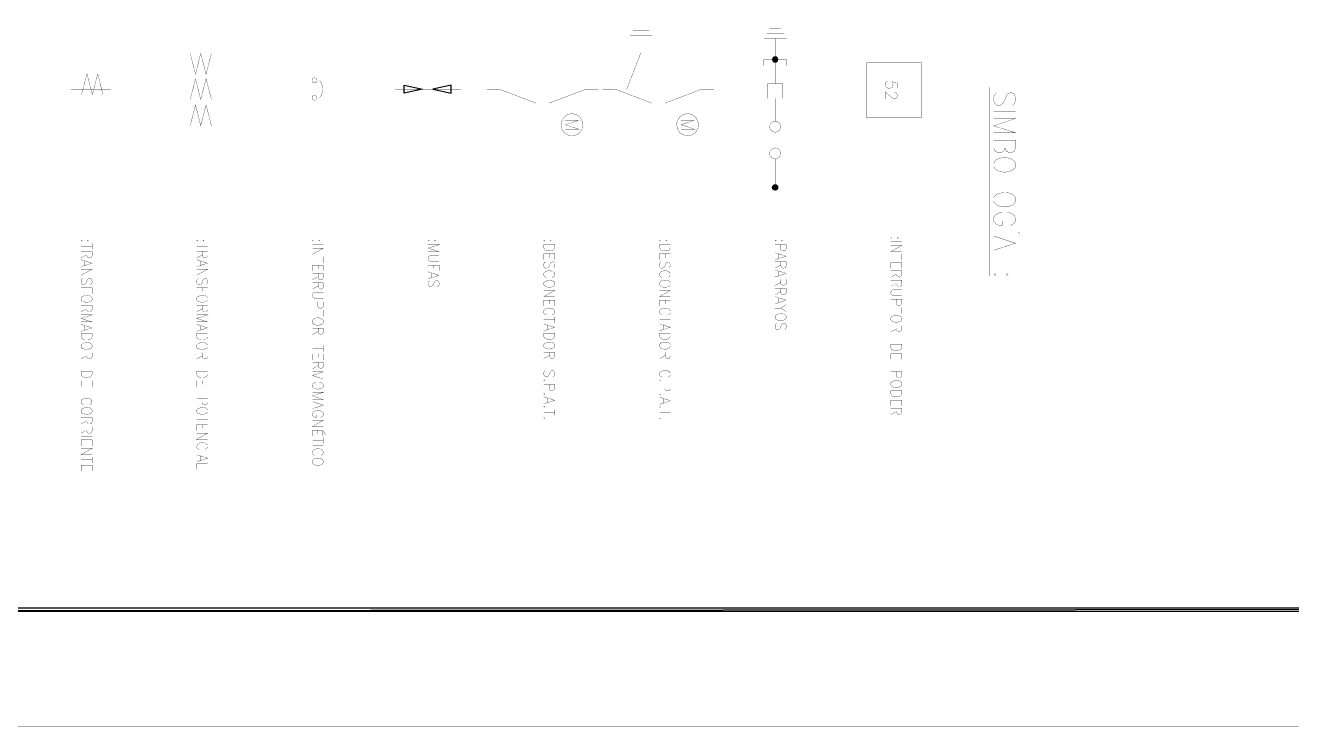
# Model space of a CAD drawing. Extents: x 0.1 to 11.6, y 0.2 to 16.4.
# Drawn here: x 3.684 to 7.6, y 0.187 to 2.357 of the extents above; entities that cross this region are included whole.
import ezdxf

# ---------------------------------------------------------------- set-up
doc = ezdxf.new("R2010")
doc.units = 0
doc.header["$MEASUREMENT"] = 0

msp = doc.modelspace()

# ---------------------------------------------------------------- linework, layer by layer
at = {"color": 0, "const_width": 0.000833}
for points in [[(0.125, 0.1875), (11.5667, 0.1875), (11.5667, 16.3633), (0.125, 16.3633), (0.125, 0.1875)], [(6.45503, 2.24083), (6.285, 2.24083), (6.285, 2.07081), (6.45503, 2.07081), (6.45503, 2.24083)], [(6.285, 2.24083), (6.285, 2.24083)], [(4.57747, 2.17833), (4.58165, 2.17914), (4.58501, 2.18164), (4.58583, 2.18582), (4.58501, 2.19), (4.58165, 2.19331), (4.57747, 2.19417), (4.57335, 2.19331), (4.57086, 2.19), (4.56999, 2.18582), (4.57086, 2.18164), (4.57335, 2.17914), (4.57747, 2.17833)], [(4.91168, 2.15913), (4.85499, 2.14665), (4.85499, 2.17165), (4.91168, 2.15913)], [(4.94417, 2.15913), (5.00082, 2.14665), (5.00082, 2.17165), (4.94417, 2.15913)], [(5.97999, 2.17665), (6.02501, 2.17665), (6.02501, 2.13081), (5.97999, 2.13081), (5.97999, 2.17665)], [(6.02501, 2.17665), (6.02501, 2.17665)], [(4.57747, 2.125), (4.58165, 2.12582), (4.58344, 2.12771), (4.58556, 2.13656), (4.57818, 2.14063), (4.57042, 2.13732), (4.57167, 2.12804), (4.57335, 2.12582), (4.57747, 2.125)], [(5.37418, 2.01497), (5.38417, 2.01665), (5.39415, 2.02165), (5.39789, 2.02442), (5.40608, 2.03706), (5.40776, 2.0549), (5.40012, 2.07113), (5.38851, 2.08024), (5.38417, 2.08165), (5.37418, 2.08333), (5.36333, 2.08165), (5.359, 2.08003), (5.34776, 2.07058), (5.34044, 2.05442), (5.34224, 2.03689), (5.35042, 2.02447), (5.35417, 2.02165), (5.36333, 2.01665), (5.37418, 2.01497)], [(5.73167, 2.01497), (5.74251, 2.01665), (5.75168, 2.02165), (5.75537, 2.02442), (5.76357, 2.03689), (5.76535, 2.05442), (5.75803, 2.07058), (5.74681, 2.08003), (5.74251, 2.08165), (5.73167, 2.08333), (5.72168, 2.08165), (5.71729, 2.08024), (5.70568, 2.07113), (5.69803, 2.0549), (5.69965, 2.03706), (5.70785, 2.02442), (5.71164, 2.02165), (5.72168, 2.01665), (5.73167, 2.01497)], [(6.0025, 2.02582), (6.00917, 2.0275), (6.01417, 2.03082), (6.01833, 2.03668), (6.01915, 2.04249), (6.01833, 2.04915), (6.01417, 2.05496), (6.00917, 2.05832), (6.0025, 2.06), (5.99582, 2.05832), (5.99083, 2.05496), (5.98665, 2.04915), (5.98583, 2.04249), (5.98665, 2.03668), (5.99083, 2.03082), (5.99582, 2.0275), (6.0025, 2.02582)], [(6.0025, 1.94331), (6.00917, 1.94499), (6.01417, 1.94829), (6.01833, 1.95415), (6.01915, 1.96083), (6.01833, 1.96664), (6.01417, 1.9725), (6.00917, 1.97581), (6.0025, 1.97749), (5.99582, 1.97581), (5.99083, 1.9725), (5.98665, 1.96664), (5.98583, 1.96083), (5.98665, 1.95415), (5.99083, 1.94829), (5.99582, 1.94499), (6.0025, 1.94331)], [(6.74582, 1.92996), (6.74251, 1.93582), (6.73665, 1.94162), (6.72999, 1.94413), (6.72, 1.94667), (6.70415, 1.94667), (6.69417, 1.94413), (6.6875, 1.94162), (6.68164, 1.93582), (6.67833, 1.92996), (6.67833, 1.91917), (6.68164, 1.91417), (6.68403, 1.91118), (6.69482, 1.90506), (6.71208, 1.90201), (6.72928, 1.90506), (6.74007, 1.91118), (6.74251, 1.91417), (6.74582, 1.91917), (6.74582, 1.92996)], [(6.0025, 1.84663), (6.00667, 1.8475), (6.00999, 1.85081), (6.01085, 1.85499), (6.00999, 1.85915), (6.00667, 1.86247), (6.0025, 1.86333), (5.99832, 1.86247), (5.99501, 1.85915), (5.99414, 1.85499), (5.99501, 1.85081), (5.99832, 1.8475), (6.0025, 1.84663)], [(6.74582, 1.82329), (6.74251, 1.82829), (6.73665, 1.83415), (6.73324, 1.83589), (6.72185, 1.83871), (6.70464, 1.83925), (6.68886, 1.83453), (6.67979, 1.82661), (6.67833, 1.82329), (6.67833, 1.81164), (6.68164, 1.80664), (6.6875, 1.80083), (6.69417, 1.79829), (6.70415, 1.79579), (6.72, 1.79579), (6.72999, 1.79829), (6.73665, 1.80083), (6.74251, 1.80664), (6.74582, 1.81164), (6.74582, 1.82329)], [(3.85915, 1.69081), (3.85747, 1.69249), (3.85585, 1.69081), (3.85747, 1.68912), (3.85915, 1.69081)], [(3.87831, 1.69081), (3.87668, 1.69249), (3.875, 1.69081), (3.87668, 1.68912), (3.87831, 1.69081)], [(4.21669, 1.69081), (4.215, 1.69249), (4.21332, 1.69081), (4.215, 1.68912), (4.21669, 1.69081)], [(4.23583, 1.69081), (4.23415, 1.69249), (4.23247, 1.69081), (4.23415, 1.68912), (4.23583, 1.69081)], [(4.57417, 1.69081), (4.57249, 1.69249), (4.57167, 1.69081), (4.57249, 1.68912), (4.57417, 1.69081)], [(4.59418, 1.69081), (4.5925, 1.69249), (4.59082, 1.69081), (4.5925, 1.68912), (4.59418, 1.69081)], [(4.93251, 1.69081), (4.93083, 1.69249), (4.92914, 1.69081), (4.93083, 1.68912), (4.93251, 1.69081)], [(4.95167, 1.69081), (4.94997, 1.69249), (4.94835, 1.69081), (4.94997, 1.68912), (4.95167, 1.69081)], [(5.28999, 1.69081), (5.28836, 1.69249), (5.28668, 1.69081), (5.28836, 1.68912), (5.28999, 1.69081)], [(5.30919, 1.69081), (5.30751, 1.69249), (5.30669, 1.69081), (5.30751, 1.68912), (5.30919, 1.69081)], [(5.64751, 1.69081), (5.64665, 1.69249), (5.64501, 1.69081), (5.64665, 1.68912), (5.64751, 1.69081)], [(5.66749, 1.69081), (5.66585, 1.69249), (5.66417, 1.69081), (5.66585, 1.68912), (5.66749, 1.69081)], [(6.00586, 1.69081), (6.00418, 1.69249), (6.0025, 1.69081), (6.00418, 1.68912), (6.00586, 1.69081)], [(6.02501, 1.69081), (6.02333, 1.69249), (6.02165, 1.69081), (6.02333, 1.68912), (6.02501, 1.69081)], [(6.36333, 1.69917), (6.36165, 1.69997), (6.36003, 1.69917), (6.36165, 1.69749), (6.36333, 1.69917)], [(6.38336, 1.69917), (6.38167, 1.69997), (6.37999, 1.69917), (6.38167, 1.69749), (6.38336, 1.69917)], [(5.28668, 1.67833), (5.32086, 1.67833), (5.32086, 1.66917), (5.31917, 1.66499), (5.31581, 1.66163), (5.3125, 1.66081), (5.30751, 1.65913), (5.30003, 1.65913), (5.29497, 1.66081), (5.29167, 1.66163), (5.28836, 1.66499), (5.28668, 1.66917), (5.28668, 1.67833)], [(5.64501, 1.67833), (5.67833, 1.67833), (5.67833, 1.66917), (5.67665, 1.66499), (5.67415, 1.66163), (5.67085, 1.66081), (5.66585, 1.65913), (5.6575, 1.65913), (5.6525, 1.66081), (5.64914, 1.66163), (5.64665, 1.66499), (5.64501, 1.66917), (5.64501, 1.67833)], [(5.32086, 1.55994), (5.31917, 1.5625), (5.31581, 1.56581), (5.31342, 1.56679), (5.29975, 1.56825), (5.28803, 1.56256), (5.28668, 1.55994), (5.28668, 1.55496), (5.28836, 1.55165), (5.29167, 1.54915), (5.29497, 1.54747), (5.30003, 1.54665), (5.30751, 1.54665), (5.3125, 1.54747), (5.31581, 1.54915), (5.31917, 1.55165), (5.32086, 1.55496), (5.32086, 1.55994)], [(5.67833, 1.56), (5.67665, 1.5625), (5.67415, 1.56581), (5.67085, 1.56662), (5.66585, 1.56831), (5.6575, 1.56831), (5.6525, 1.56662), (5.64914, 1.56581), (5.64665, 1.5625), (5.64501, 1.56), (5.64501, 1.55496), (5.64665, 1.55165), (5.64914, 1.54915), (5.6525, 1.54747), (5.6575, 1.54665), (5.66585, 1.54665), (5.67085, 1.54747), (5.67415, 1.54915), (5.67665, 1.55165), (5.67833, 1.55496), (5.67833, 1.56)], [(6.685, 1.58583), (6.68164, 1.58914), (6.67833, 1.58583), (6.68164, 1.58333), (6.685, 1.58583)], [(6.72331, 1.58583), (6.72, 1.58914), (6.71669, 1.58583), (6.72, 1.58333), (6.72331, 1.58583)], [(3.89003, 1.51329), (3.88835, 1.51585), (3.88499, 1.51915), (3.8826, 1.52012), (3.86893, 1.5216), (3.85721, 1.5159), (3.85585, 1.51329), (3.85585, 1.50749), (3.85747, 1.50499), (3.85965, 1.50299), (3.87289, 1.49892), (3.88612, 1.50299), (3.88835, 1.50499), (3.89003, 1.50749), (3.89003, 1.51329)], [(4.2475, 1.51329), (4.24582, 1.51585), (4.24251, 1.51915), (4.24013, 1.52012), (4.2264, 1.5216), (4.21468, 1.5159), (4.21332, 1.51329), (4.21332, 1.50749), (4.215, 1.50499), (4.21744, 1.50293), (4.23042, 1.49881), (4.24333, 1.50293), (4.24582, 1.50499), (4.2475, 1.50749), (4.2475, 1.51329)], [(4.60499, 1.44331), (4.60335, 1.44581), (4.59999, 1.44829), (4.5975, 1.44997), (4.5925, 1.45167), (4.58415, 1.45167), (4.57915, 1.44997), (4.57585, 1.44829), (4.57249, 1.44581), (4.57167, 1.44331), (4.57167, 1.43744), (4.57249, 1.43494), (4.57585, 1.43164), (4.57915, 1.43083), (4.58415, 1.42914), (4.5925, 1.42914), (4.59999, 1.43164), (4.60335, 1.43494), (4.60499, 1.43744), (4.60499, 1.44331)], [(6.03668, 1.45665), (6.035, 1.45996), (6.03168, 1.46246), (6.02935, 1.46343), (6.01546, 1.46496), (6.00369, 1.45931), (6.0025, 1.45665), (6.0025, 1.45167), (6.00418, 1.44829), (6.00749, 1.44581), (6.01085, 1.44412), (6.01497, 1.44331), (6.02333, 1.44331), (6.02832, 1.44412), (6.03168, 1.44581), (6.035, 1.44829), (6.03668, 1.45167), (6.03668, 1.45665)], [(6.39415, 1.45079), (6.39253, 1.45415), (6.38917, 1.45665), (6.38585, 1.45833), (6.38167, 1.45915), (6.37332, 1.45915), (6.36833, 1.45833), (6.36501, 1.45665), (6.36165, 1.45415), (6.36003, 1.45079), (6.36003, 1.44581), (6.36165, 1.44331), (6.36328, 1.44129), (6.37706, 1.43728), (6.3909, 1.44129), (6.39253, 1.44331), (6.39415, 1.44581), (6.39415, 1.45079)], [(3.85585, 1.40332), (3.89003, 1.40332), (3.89003, 1.39333), (3.88835, 1.38917), (3.88499, 1.38666), (3.88167, 1.38498), (3.87668, 1.38417), (3.86833, 1.38417), (3.86415, 1.38498), (3.86083, 1.38666), (3.85747, 1.38917), (3.85585, 1.39333), (3.85585, 1.40332)], [(3.89003, 1.36746), (3.88835, 1.37001), (3.88499, 1.3725), (3.88271, 1.37408), (3.86925, 1.37581), (3.85736, 1.36985), (3.85585, 1.36746), (3.85585, 1.36165), (3.85747, 1.35916), (3.85965, 1.35715), (3.87289, 1.35308), (3.88612, 1.35715), (3.88835, 1.35916), (3.89003, 1.36165), (3.89003, 1.36746)], [(4.21332, 1.40332), (4.2475, 1.40332), (4.2475, 1.39333), (4.24582, 1.38917), (4.24251, 1.38666), (4.23915, 1.38498), (4.23415, 1.38417), (4.22667, 1.38417), (4.22168, 1.38498), (4.21832, 1.38666), (4.215, 1.38917), (4.21332, 1.39333), (4.21332, 1.40332)], [(4.2475, 1.36746), (4.24582, 1.37001), (4.24251, 1.3725), (4.24018, 1.37413), (4.22646, 1.37571), (4.21468, 1.36968), (4.21332, 1.36746), (4.21332, 1.36165), (4.215, 1.35916), (4.21744, 1.3571), (4.23042, 1.35297), (4.24333, 1.3571), (4.24582, 1.35916), (4.2475, 1.36165), (4.2475, 1.36746)], [(5.28668, 1.40414), (5.32086, 1.40414), (5.32086, 1.39497), (5.31917, 1.39079), (5.31581, 1.38829), (5.3125, 1.38661), (5.30751, 1.38498), (5.30003, 1.38498), (5.29497, 1.38661), (5.29167, 1.38829), (5.28836, 1.39079), (5.28668, 1.39497), (5.28668, 1.40414)], [(5.32086, 1.36833), (5.31917, 1.37164), (5.31581, 1.37413), (5.3125, 1.37581), (5.30751, 1.37663), (5.30003, 1.37663), (5.29497, 1.37581), (5.29167, 1.37413), (5.28836, 1.37164), (5.28668, 1.36833), (5.28668, 1.36328), (5.28836, 1.36079), (5.28988, 1.35883), (5.30376, 1.35482), (5.3176, 1.35883), (5.31917, 1.36079), (5.32086, 1.36328), (5.32086, 1.36833)], [(5.64501, 1.40414), (5.67833, 1.40414), (5.67833, 1.39497), (5.67665, 1.39079), (5.67415, 1.38829), (5.67085, 1.38666), (5.66585, 1.38498), (5.6575, 1.38498), (5.6525, 1.38666), (5.64914, 1.38829), (5.64665, 1.39079), (5.64501, 1.39497), (5.64501, 1.40414)], [(5.67833, 1.36833), (5.67665, 1.37164), (5.67415, 1.37413), (5.67085, 1.37581), (5.66585, 1.37663), (5.6575, 1.37663), (5.6525, 1.37581), (5.64914, 1.37413), (5.64665, 1.37164), (5.64501, 1.36833), (5.64501, 1.36334), (5.64665, 1.36079), (5.64914, 1.35748), (5.6525, 1.35666), (5.6575, 1.35498), (5.66585, 1.35498), (5.67085, 1.35666), (5.67415, 1.35748), (5.67665, 1.36079), (5.67833, 1.36334), (5.67833, 1.36833)], [(6.36003, 1.36995), (6.39415, 1.36995), (6.39415, 1.35997), (6.39253, 1.35579), (6.38917, 1.3533), (6.38585, 1.35167), (6.38167, 1.3508), (6.37332, 1.3508), (6.36833, 1.35167), (6.36501, 1.3533), (6.36165, 1.35579), (6.36003, 1.35997), (6.36003, 1.36995)], [(3.85585, 1.28581), (3.89003, 1.28581), (3.89003, 1.27664), (3.88954, 1.27452), (3.88385, 1.2691), (3.87294, 1.26655), (3.86199, 1.26904), (3.85628, 1.27452), (3.85585, 1.27664), (3.85585, 1.28581)], [(4.21332, 1.28581), (4.2475, 1.28581), (4.2475, 1.27664), (4.24582, 1.27246), (4.24251, 1.26997), (4.23915, 1.26834), (4.23415, 1.26666), (4.22667, 1.26666), (4.22168, 1.26834), (4.21832, 1.26997), (4.215, 1.27246), (4.21332, 1.27664), (4.21332, 1.28581)], [(4.60499, 1.24495), (4.60335, 1.24745), (4.59999, 1.24995), (4.5975, 1.25163), (4.5925, 1.25331), (4.58415, 1.25331), (4.57915, 1.25163), (4.57585, 1.24995), (4.57249, 1.24745), (4.57167, 1.24495), (4.57167, 1.23915), (4.57249, 1.23665), (4.57465, 1.2347), (4.588, 1.23052), (4.60118, 1.23454), (4.60335, 1.23665), (4.60499, 1.23915), (4.60499, 1.24495)], [(5.28999, 1.2583), (5.28836, 1.25998), (5.28668, 1.2583), (5.28836, 1.25749), (5.28999, 1.2583)], [(5.64751, 1.25749), (5.64665, 1.2583), (5.64501, 1.25749), (5.64665, 1.25581), (5.64751, 1.25749)], [(6.39415, 1.25), (6.39253, 1.25331), (6.38917, 1.25581), (6.38688, 1.25678), (6.37299, 1.25825), (6.36122, 1.2526), (6.36003, 1.25), (6.36003, 1.24495), (6.36165, 1.24164), (6.36501, 1.23915), (6.36833, 1.23747), (6.37332, 1.23665), (6.38167, 1.23665), (6.38585, 1.23747), (6.38917, 1.23915), (6.39253, 1.24164), (6.39415, 1.24495), (6.39415, 1.25)], [(5.28999, 1.21582), (5.28836, 1.21745), (5.28668, 1.21582), (5.28836, 1.21414), (5.28999, 1.21582)], [(5.64751, 1.21414), (5.64665, 1.21582), (5.64501, 1.21414), (5.64665, 1.21332), (5.64751, 1.21414)], [(6.36003, 1.22667), (6.39415, 1.22667), (6.39415, 1.2175), (6.39253, 1.21332), (6.38917, 1.20996), (6.38585, 1.20915), (6.38167, 1.20747), (6.37332, 1.20747), (6.36833, 1.20915), (6.36501, 1.20996), (6.36165, 1.21332), (6.36003, 1.2175), (6.36003, 1.22667)], [(3.89003, 1.16667), (3.88835, 1.16916), (3.88499, 1.17166), (3.88271, 1.17323), (3.86925, 1.17502), (3.85736, 1.16905), (3.85585, 1.16667), (3.85585, 1.16081), (3.85747, 1.15831), (3.8591, 1.1563), (3.87289, 1.15229), (3.88672, 1.1563), (3.88835, 1.15831), (3.89003, 1.16081), (3.89003, 1.16667)], [(4.2475, 1.16667), (4.24582, 1.16916), (4.24251, 1.17166), (4.24018, 1.17329), (4.22646, 1.17486), (4.21468, 1.16889), (4.21332, 1.16667), (4.21332, 1.16081), (4.215, 1.15831), (4.21653, 1.15636), (4.23042, 1.15234), (4.24425, 1.15636), (4.24582, 1.15831), (4.2475, 1.16081), (4.2475, 1.16667)], [(5.28999, 1.17746), (5.28836, 1.17914), (5.28668, 1.17746), (5.28836, 1.17578), (5.28999, 1.17746)], [(5.64751, 1.17578), (5.64665, 1.17746), (5.64501, 1.17578), (5.64665, 1.17497), (5.64751, 1.17578)], [(5.28999, 1.14166), (5.28836, 1.14328), (5.28668, 1.14166), (5.28836, 1.13997), (5.28999, 1.14166)], [(5.64751, 1.13997), (5.64665, 1.14166), (5.64501, 1.13997), (5.64665, 1.13916), (5.64751, 1.13997)], [(4.60499, 1.00917), (4.60335, 1.01248), (4.59999, 1.01497), (4.5975, 1.01666), (4.5925, 1.01747), (4.58415, 1.01747), (4.57915, 1.01666), (4.57585, 1.01497), (4.57249, 1.01248), (4.57167, 1.00917), (4.57167, 1.00418), (4.57249, 1.00081), (4.57585, 0.998318), (4.57915, 0.996636), (4.58415, 0.995822), (4.5925, 0.995822), (4.5975, 0.996636), (4.59999, 0.998318), (4.60335, 1.00081), (4.60499, 1.00418), (4.60499, 1.00917)]]:
    msp.add_lwpolyline(points, close=True, dxfattribs=at)
for points in [[(4.22586, 2.35579), (4.22586, 2.26997)], [(5.55333, 2.32497), (5.62169, 2.32497)], [(5.56168, 2.34082), (5.61333, 2.34082)], [(5.58751, 2.27246), (5.58751, 2.32497)], [(6.03668, 2.31581), (5.96832, 2.31581)], [(6.02832, 2.33165), (5.97667, 2.33165)], [(6.02001, 2.3475), (5.98503, 2.3475)], [(6.0025, 2.17665), (6.0025, 2.31581)], [(5.58751, 2.27246), (5.54335, 2.15913)], [(4.19336, 2.26997), (4.21001, 2.20497)], [(4.21001, 2.20497), (4.22586, 2.26997)], [(4.22586, 2.26997), (4.24251, 2.20497), (4.25917, 2.26997)], [(5.96669, 2.25082), (5.96669, 2.23167)], [(5.96669, 2.25082), (6.03836, 2.25082)], [(6.03836, 2.25082), (6.03836, 2.23167)], [(3.92333, 2.14247), (3.9075, 2.20665), (3.89085, 2.14247), (3.87418, 2.20665), (3.85747, 2.14247)], [(4.25917, 2.12663), (4.24251, 2.19162), (4.22586, 2.12663)], [(3.94835, 2.15913), (3.82497, 2.15913)], [(4.19336, 2.12663), (4.21001, 2.19168)], [(4.21001, 2.19168), (4.22586, 2.12663)], [(4.59332, 2.13249), (4.59918, 2.14085), (4.60249, 2.15001), (4.60335, 2.15913), (4.60249, 2.16917), (4.59918, 2.17833), (4.59332, 2.18582)], [(5.03082, 2.15913), (4.82747, 2.15913)], [(5.14914, 2.15913), (5.11083, 2.15913)], [(5.14914, 2.15913), (5.26247, 2.11583)], [(5.41749, 2.15913), (5.30333, 2.11583)], [(5.41749, 2.15913), (5.45583, 2.15913)], [(5.50749, 2.15913), (5.46832, 2.15913)], [(5.50749, 2.15913), (5.62082, 2.11583)], [(5.77501, 2.15913), (5.66168, 2.11583)], [(5.77501, 2.15913), (5.81332, 2.15913)], [(6.37999, 2.16417), (6.37999, 2.18001), (6.36415, 2.18164), (6.36583, 2.18001), (6.36719, 2.17692), (6.3654, 2.16488), (6.35379, 2.16081), (6.34315, 2.16678), (6.34381, 2.17887), (6.34581, 2.18164), (6.34999, 2.18332)], [(6.66417, 2.16499), (6.66417, 1.58083)], [(6.0025, 2.06), (6.0025, 2.13081)], [(6.37169, 2.14914), (6.37332, 2.14914), (6.37668, 2.14746), (6.37831, 2.14583), (6.37999, 2.14247), (6.37999, 2.13579), (6.37831, 2.13331), (6.37668, 2.13167), (6.37332, 2.12999), (6.36919, 2.12999), (6.36583, 2.13167), (6.36083, 2.13499), (6.3425, 2.15082), (6.3425, 2.12831)], [(6.73665, 2.10915), (6.74251, 2.11496), (6.74582, 2.12332), (6.74621, 2.12646), (6.74522, 2.13607), (6.7404, 2.14556), (6.73182, 2.14876), (6.72239, 2.14464), (6.72, 2.14247), (6.71669, 2.13667), (6.71083, 2.11996), (6.70876, 2.11681), (6.69928, 2.10949), (6.68788, 2.10938), (6.67979, 2.11811), (6.67774, 2.13032), (6.67833, 2.13417), (6.68164, 2.14247), (6.6875, 2.14833)], [(4.19336, 2.04585), (4.21001, 2.11083)], [(4.21001, 2.11083), (4.22586, 2.04579)], [(4.22586, 2.04579), (4.24251, 2.11083), (4.25917, 2.04579)], [(6.74582, 2.09), (6.67833, 2.09)], [(4.22586, 2.04579), (4.22586, 1.95996)], [(5.35335, 2.0625), (5.39415, 2.0625), (5.35335, 2.04915), (5.39415, 2.03581), (5.35335, 2.03581)], [(5.71164, 2.0625), (5.7525, 2.0625), (5.71164, 2.04915), (5.7525, 2.03581), (5.71164, 2.03581)], [(6.67833, 2.06831), (6.74582, 2.06831), (6.67833, 2.04579), (6.74582, 2.02414), (6.67833, 2.02414)], [(6.67833, 2.00163), (6.74582, 2.00163), (6.74582, 1.97749), (6.74251, 1.96912), (6.74001, 1.96582), (6.73335, 1.96332), (6.72667, 1.96332), (6.72, 1.96582), (6.71669, 1.96912), (6.71332, 1.97749), (6.71332, 2.00163)], [(6.71332, 1.97749), (6.71083, 1.96912), (6.70751, 1.96582), (6.70085, 1.96332), (6.69081, 1.96332), (6.685, 1.96582), (6.68164, 1.96912), (6.67833, 1.97749), (6.67833, 2.00163)], [(6.0025, 1.85499), (6.0025, 1.94331)], [(6.74582, 1.88331), (6.67833, 1.88331), (6.67833, 1.85081)], [(6.72999, 1.73747), (6.73665, 1.74083), (6.74251, 1.74582), (6.74431, 1.74854), (6.74681, 1.75868), (6.74229, 1.76844), (6.73226, 1.77522), (6.7231, 1.77854), (6.72, 1.77914), (6.70415, 1.77914), (6.69417, 1.77582), (6.69125, 1.77518), (6.68326, 1.77012), (6.67785, 1.76074), (6.67893, 1.75017), (6.6849, 1.74246), (6.6875, 1.74083), (6.69417, 1.73747), (6.70415, 1.73747), (6.70415, 1.75162)], [(6.39415, 1.68664), (6.36003, 1.68664)], [(6.74582, 1.71832), (6.67833, 1.71832)], [(6.67833, 1.70497), (6.74582, 1.68246), (6.67833, 1.66081)], [(6.70085, 1.69667), (6.70085, 1.66917)], [(6.7525, 1.71832), (6.75917, 1.71246)], [(3.89003, 1.67333), (3.85585, 1.67333)], [(3.85585, 1.65663), (3.89003, 1.65663), (3.89003, 1.64415), (3.88835, 1.63997), (3.88667, 1.63829), (3.88336, 1.63747), (3.87999, 1.63747), (3.87668, 1.63829), (3.875, 1.63997), (3.87332, 1.64415), (3.87332, 1.65663)], [(3.87332, 1.64665), (3.85585, 1.63747)], [(3.89003, 1.68251), (3.89003, 1.66331)], [(4.2475, 1.67333), (4.21332, 1.67333)], [(4.21332, 1.65663), (4.2475, 1.65663), (4.2475, 1.64415), (4.24582, 1.63997), (4.24414, 1.63829), (4.24083, 1.63747), (4.23753, 1.63747), (4.23415, 1.63829), (4.23247, 1.63997), (4.23167, 1.64415), (4.23167, 1.65663)], [(4.23167, 1.64665), (4.21332, 1.63747)], [(4.2475, 1.68251), (4.2475, 1.66331)], [(4.57167, 1.66749), (4.60499, 1.66749), (4.57167, 1.64828), (4.60499, 1.64828)], [(4.60499, 1.67828), (4.57167, 1.67828)], [(4.92914, 1.67828), (4.96332, 1.67828), (4.92914, 1.66749), (4.96332, 1.65663), (4.92914, 1.65663)], [(4.96332, 1.64578), (4.93918, 1.64578), (4.93419, 1.64415), (4.93083, 1.64165), (4.92914, 1.63747), (4.92914, 1.63411), (4.93083, 1.62999), (4.93419, 1.6275), (4.93918, 1.62582), (4.96332, 1.62582)], [(5.28668, 1.64996), (5.32086, 1.64996), (5.32086, 1.63162)], [(5.28668, 1.64996), (5.28668, 1.63162)], [(5.30501, 1.64996), (5.30501, 1.63829)], [(5.64501, 1.64996), (5.67833, 1.64996), (5.67833, 1.63162)], [(5.64501, 1.64996), (5.64501, 1.63162)], [(5.66249, 1.64996), (5.66249, 1.63829)], [(6.0025, 1.67833), (6.03668, 1.67833), (6.03668, 1.66581), (6.035, 1.66163), (6.03, 1.65913), (6.02501, 1.65913), (6.02001, 1.66163), (6.01833, 1.66581), (6.01833, 1.67833)], [(6.0025, 1.65332), (6.03668, 1.64247), (6.0025, 1.63162)], [(6.01417, 1.64996), (6.01417, 1.63579)], [(6.36003, 1.67583), (6.39415, 1.67583), (6.36003, 1.65663), (6.39415, 1.65663)], [(6.39415, 1.64914), (6.39415, 1.62999)], [(3.85585, 1.63167), (3.89003, 1.62082), (3.85585, 1.60997)], [(3.86664, 1.6275), (3.86664, 1.61415)], [(4.21332, 1.63167), (4.2475, 1.62082), (4.21332, 1.60997)], [(4.22499, 1.6275), (4.22499, 1.61415)], [(4.60499, 1.63162), (4.57167, 1.63162)], [(4.57167, 1.61496), (4.60499, 1.61496), (4.60499, 1.5975)], [(4.57167, 1.61496), (4.57167, 1.5975)], [(4.58919, 1.61496), (4.58919, 1.60411)], [(4.60499, 1.64165), (4.60499, 1.62164)], [(4.92914, 1.61496), (4.96332, 1.61496), (4.96332, 1.5975)], [(4.94667, 1.61496), (4.94667, 1.60411)], [(5.31581, 1.60579), (5.31917, 1.60829), (5.32086, 1.61247), (5.32086, 1.61833), (5.31917, 1.62164), (5.31581, 1.62494), (5.3125, 1.62494), (5.30919, 1.62332), (5.30751, 1.62164), (5.30669, 1.61914), (5.30333, 1.61079), (5.30165, 1.60829), (5.30003, 1.60667), (5.29665, 1.60579), (5.29167, 1.60579), (5.28836, 1.60829), (5.28668, 1.61247), (5.28668, 1.61833), (5.28836, 1.62164), (5.29167, 1.62494)], [(5.67415, 1.60579), (5.67665, 1.60829), (5.67833, 1.61247), (5.67865, 1.61453), (5.67562, 1.62358), (5.66715, 1.62315), (5.66585, 1.62164), (5.66417, 1.61914), (5.66081, 1.61079), (5.65918, 1.60829), (5.6575, 1.60667), (5.65419, 1.60579), (5.64914, 1.60579), (5.64665, 1.60829), (5.64501, 1.61247), (5.64501, 1.61833), (5.64665, 1.62164), (5.64914, 1.625)], [(6.0025, 1.625), (6.03668, 1.625), (6.03668, 1.61247), (6.035, 1.60829), (6.03331, 1.60667), (6.03, 1.60579), (6.02669, 1.60579), (6.02333, 1.60667), (6.02165, 1.60829), (6.02001, 1.61247), (6.02001, 1.625)], [(6.02001, 1.61496), (6.0025, 1.60579)], [(6.39415, 1.63997), (6.36003, 1.63997)], [(6.36003, 1.62332), (6.39415, 1.62332), (6.39415, 1.60499)], [(6.36003, 1.62332), (6.36003, 1.60499)], [(6.37831, 1.62332), (6.37831, 1.61247)], [(3.85585, 1.60249), (3.89003, 1.60249), (3.85585, 1.58333), (3.89003, 1.58333)], [(3.88499, 1.55496), (3.88835, 1.55751), (3.89003, 1.56164), (3.89035, 1.56386), (3.88683, 1.57286), (3.87804, 1.57237), (3.87668, 1.57081), (3.875, 1.56831), (3.87169, 1.56), (3.87001, 1.55751), (3.86833, 1.55583), (3.86501, 1.55496), (3.86083, 1.55496), (3.85747, 1.55751), (3.85585, 1.56164), (3.85585, 1.56662), (3.85747, 1.57081), (3.86083, 1.57417)], [(4.21332, 1.60249), (4.2475, 1.60249), (4.21332, 1.58333), (4.2475, 1.58333)], [(4.24251, 1.55496), (4.24582, 1.55751), (4.2475, 1.56164), (4.24783, 1.56386), (4.24436, 1.57286), (4.23551, 1.57237), (4.23415, 1.57081), (4.23247, 1.56831), (4.22999, 1.56), (4.22835, 1.55751), (4.22667, 1.55583), (4.22331, 1.55496), (4.21832, 1.55496), (4.215, 1.55751), (4.21332, 1.56164), (4.21332, 1.56662), (4.215, 1.57081), (4.21832, 1.57417)], [(4.57167, 1.58914), (4.60499, 1.58914), (4.60499, 1.57667), (4.60335, 1.57249), (4.60167, 1.57081), (4.59918, 1.56999), (4.59581, 1.56999), (4.5925, 1.57081), (4.59082, 1.57249), (4.58919, 1.57667), (4.58919, 1.58914)], [(4.58919, 1.57915), (4.57167, 1.56999)], [(4.95833, 1.54747), (4.96164, 1.55078), (4.96332, 1.55496), (4.96332, 1.55994), (4.96164, 1.56412), (4.95833, 1.56662), (4.95503, 1.56662), (4.95167, 1.56581), (4.94997, 1.56412), (4.94835, 1.56164), (4.94499, 1.55328), (4.94368, 1.55106), (4.93397, 1.54764), (4.92882, 1.55707), (4.92914, 1.55994), (4.93083, 1.56412), (4.93419, 1.56662)], [(4.92914, 1.59413), (4.96332, 1.58328), (4.92914, 1.57249)], [(4.94, 1.58996), (4.94, 1.57667)], [(5.3125, 1.57667), (5.31581, 1.57829), (5.31917, 1.58078), (5.32086, 1.58328), (5.32086, 1.58914), (5.31917, 1.59164), (5.31581, 1.59413), (5.3125, 1.59581), (5.30751, 1.5975), (5.30003, 1.5975), (5.29497, 1.59581), (5.29167, 1.59413), (5.28836, 1.59164), (5.28668, 1.58914), (5.28668, 1.58328), (5.28836, 1.58078), (5.29167, 1.57829), (5.29497, 1.57667)], [(5.67085, 1.57667), (5.67415, 1.57829), (5.67665, 1.58083), (5.67833, 1.58333), (5.67833, 1.58914), (5.67665, 1.59164), (5.67415, 1.59413), (5.67085, 1.59581), (5.66585, 1.5975), (5.6575, 1.5975), (5.6525, 1.59581), (5.64914, 1.59413), (5.64665, 1.59164), (5.64501, 1.58914), (5.64501, 1.58333), (5.64665, 1.58083), (5.64914, 1.57829), (5.6525, 1.57667)], [(6.0025, 1.59999), (6.03668, 1.58914), (6.0025, 1.57829)], [(6.0025, 1.57081), (6.03668, 1.57081), (6.03668, 1.55832), (6.03597, 1.55621), (6.02832, 1.55149), (6.02072, 1.55621), (6.02001, 1.55832), (6.02001, 1.57081)], [(6.01417, 1.59581), (6.01417, 1.58247)], [(6.36003, 1.5975), (6.39415, 1.5975), (6.39415, 1.58496), (6.39367, 1.58274), (6.38629, 1.57731), (6.37879, 1.58274), (6.37831, 1.58496), (6.37831, 1.5975)], [(6.37831, 1.58746), (6.36003, 1.57747)], [(6.36003, 1.56831), (6.39415, 1.56831), (6.39415, 1.55583), (6.39253, 1.55165), (6.39085, 1.54997), (6.38747, 1.54915), (6.38417, 1.54915), (6.38167, 1.54997), (6.37999, 1.55165), (6.37831, 1.55583), (6.37831, 1.56831)], [(3.85585, 1.54497), (3.89003, 1.54497), (3.89003, 1.52664)], [(3.87332, 1.54497), (3.87332, 1.53413)], [(4.21332, 1.54497), (4.2475, 1.54497), (4.2475, 1.52664)], [(4.23167, 1.54497), (4.23167, 1.53413)], [(4.57167, 1.55994), (4.60499, 1.55994), (4.60499, 1.54747), (4.60335, 1.54329), (4.60167, 1.54249), (4.59918, 1.54081), (4.59581, 1.54081), (4.59082, 1.54329), (4.58919, 1.54747), (4.58919, 1.55994)], [(4.58919, 1.55078), (4.57167, 1.54081)], [(4.60499, 1.53082), (4.58083, 1.53082), (4.57585, 1.52994), (4.57249, 1.52664), (4.57167, 1.52328), (4.57167, 1.51997), (4.57249, 1.51579), (4.57585, 1.51329), (4.58083, 1.51161), (4.60499, 1.51161)], [(5.28668, 1.53663), (5.32086, 1.53663), (5.28668, 1.51747), (5.32086, 1.51747)], [(5.64501, 1.53663), (5.67833, 1.53663), (5.64501, 1.51747), (5.67833, 1.51747)], [(6.02001, 1.56164), (6.0025, 1.55165)], [(6.0025, 1.54249), (6.03668, 1.54249), (6.03668, 1.53), (6.035, 1.52582), (6.03331, 1.52414), (6.03, 1.52333), (6.02669, 1.52333), (6.02333, 1.52414), (6.02165, 1.52582), (6.02001, 1.53), (6.02001, 1.54249)], [(6.02001, 1.5325), (6.0025, 1.52333)], [(6.37831, 1.55832), (6.36003, 1.54915)], [(6.39415, 1.53917), (6.37001, 1.53917), (6.36501, 1.53831), (6.36165, 1.535), (6.36003, 1.53082), (6.36003, 1.52832), (6.36165, 1.52414), (6.36501, 1.52165), (6.37001, 1.51997), (6.39415, 1.51997)], [(3.85585, 1.48996), (3.89003, 1.48996), (3.89003, 1.47749), (3.88835, 1.47331), (3.88667, 1.47163), (3.88336, 1.47081), (3.87999, 1.47081), (3.87668, 1.47163), (3.875, 1.47331), (3.87332, 1.47749), (3.87332, 1.48996)], [(4.21332, 1.48996), (4.2475, 1.48996), (4.2475, 1.47749), (4.24582, 1.47331), (4.24419, 1.47163), (4.24083, 1.47081), (4.23753, 1.47081), (4.23415, 1.47163), (4.23247, 1.47331), (4.23167, 1.47749), (4.23167, 1.48996)], [(4.57167, 1.50082), (4.60499, 1.50082), (4.60499, 1.48828), (4.60335, 1.48415), (4.60167, 1.48329), (4.59918, 1.48161), (4.59418, 1.48161), (4.58919, 1.48415), (4.58751, 1.48828), (4.58751, 1.50082)], [(5.28668, 1.50662), (5.32086, 1.50662), (5.32086, 1.48828)], [(5.28668, 1.50662), (5.28668, 1.48828)], [(5.30501, 1.50662), (5.30501, 1.49496)], [(5.64501, 1.50662), (5.67833, 1.50662), (5.67833, 1.48833)], [(5.64501, 1.50662), (5.64501, 1.48833)], [(5.66249, 1.50662), (5.66249, 1.49496)], [(6.0025, 1.51747), (6.03668, 1.50662), (6.0025, 1.49496)], [(6.03668, 1.49246), (6.02001, 1.48167), (6.0025, 1.48167)], [(6.01417, 1.51329), (6.01417, 1.49914)], [(6.36003, 1.50917), (6.39415, 1.50917), (6.39415, 1.49664), (6.39253, 1.49246), (6.39085, 1.49083), (6.38747, 1.48996), (6.38336, 1.48996), (6.37999, 1.49083), (6.37831, 1.49246), (6.37668, 1.49664), (6.37668, 1.50917)], [(3.85585, 1.46083), (3.89003, 1.46083), (3.85585, 1.44997), (3.89003, 1.43912), (3.85585, 1.43912)], [(3.87332, 1.47999), (3.85585, 1.47081)], [(4.21332, 1.46083), (4.2475, 1.46083), (4.21332, 1.44997), (4.2475, 1.43912), (4.21332, 1.43912)], [(4.23167, 1.47999), (4.21332, 1.47081)], [(4.60499, 1.46664), (4.57167, 1.46664)], [(4.60499, 1.47581), (4.60499, 1.45665)], [(5.3125, 1.46083), (5.31581, 1.46246), (5.31917, 1.46496), (5.32086, 1.46744), (5.32086, 1.47331), (5.31917, 1.47581), (5.31581, 1.47911), (5.3125, 1.47999), (5.30751, 1.48167), (5.30003, 1.48167), (5.29497, 1.47999), (5.29167, 1.47911), (5.28836, 1.47581), (5.28668, 1.47331), (5.28668, 1.46744), (5.28836, 1.46496), (5.29167, 1.46246), (5.29497, 1.46083)], [(5.32086, 1.45578), (5.32086, 1.43582)], [(5.67085, 1.46083), (5.67415, 1.46246), (5.67665, 1.46496), (5.67833, 1.4675), (5.67833, 1.47331), (5.67665, 1.47581), (5.67415, 1.47917), (5.67085, 1.47999), (5.66585, 1.48167), (5.6575, 1.48167), (5.6525, 1.47999), (5.64914, 1.47917), (5.64665, 1.47581), (5.64501, 1.47331), (5.64501, 1.4675), (5.64665, 1.46496), (5.64914, 1.46246), (5.6525, 1.46083)], [(5.67833, 1.45578), (5.67833, 1.43582)], [(6.03668, 1.47081), (6.02001, 1.48167)], [(6.39415, 1.47499), (6.36003, 1.47499)], [(6.39415, 1.48415), (6.39415, 1.465)], [(3.85585, 1.43164), (3.89003, 1.42079), (3.85585, 1.41)], [(3.86664, 1.42833), (3.86664, 1.41417)], [(4.21332, 1.43164), (4.2475, 1.42079), (4.21332, 1.41)], [(4.22499, 1.42833), (4.22499, 1.41417)], [(4.57167, 1.41997), (4.60499, 1.41997), (4.60499, 1.40744), (4.60449, 1.40522), (4.597, 1.39979), (4.58963, 1.40522), (4.58919, 1.40744), (4.58919, 1.41997)], [(4.58919, 1.41), (4.57167, 1.39996)], [(5.32086, 1.44581), (5.28668, 1.44581)], [(5.28668, 1.43332), (5.32086, 1.42247), (5.28668, 1.41163)], [(5.29833, 1.42914), (5.29833, 1.41581)], [(5.67833, 1.44581), (5.64501, 1.44581)], [(5.64501, 1.43332), (5.67833, 1.42247), (5.64501, 1.41163)], [(5.65582, 1.42914), (5.65582, 1.41581)], [(6.03168, 1.41581), (6.035, 1.41829), (6.03668, 1.42247), (6.03668, 1.42833), (6.035, 1.43164), (6.03168, 1.435), (6.02832, 1.435), (6.02501, 1.43332), (6.02333, 1.43164), (6.02165, 1.42914), (6.01833, 1.42079), (6.01665, 1.41829), (6.01497, 1.41667), (6.01247, 1.41581), (6.00749, 1.41581), (6.00418, 1.41829), (6.0025, 1.42247), (6.0025, 1.42833), (6.00418, 1.43164), (6.00749, 1.435)], [(6.36003, 1.42746), (6.39415, 1.42746), (6.39415, 1.41499), (6.39339, 1.41287), (6.38633, 1.40815), (6.37907, 1.41287), (6.37831, 1.41499), (6.37831, 1.42746)], [(6.37831, 1.41829), (6.36003, 1.40831)], [(3.85585, 1.34413), (3.89003, 1.34413), (3.89003, 1.33165), (3.88835, 1.32747), (3.88667, 1.32579), (3.88336, 1.32498), (3.87999, 1.32498), (3.87668, 1.32579), (3.875, 1.32747), (3.87332, 1.33165), (3.87332, 1.34413)], [(3.87332, 1.33415), (3.85585, 1.32498)], [(4.21332, 1.34413), (4.2475, 1.34413), (4.2475, 1.33165), (4.24582, 1.32747), (4.24419, 1.32579), (4.24083, 1.32498), (4.23753, 1.32498), (4.23415, 1.32579), (4.23247, 1.32747), (4.23167, 1.33165), (4.23167, 1.34413)], [(4.23167, 1.33415), (4.21332, 1.32498)], [(4.60499, 1.35666), (4.57167, 1.35666)], [(4.57167, 1.33995), (4.60499, 1.33995), (4.60499, 1.32162)], [(4.57167, 1.33995), (4.57167, 1.32162)], [(4.58919, 1.33995), (4.58919, 1.32916)], [(4.60499, 1.36578), (4.60499, 1.34663)], [(5.28668, 1.34494), (5.32086, 1.34494), (5.32086, 1.33328), (5.31917, 1.32916), (5.31749, 1.32747), (5.31418, 1.32579), (5.31082, 1.32579), (5.30751, 1.32747), (5.30669, 1.32916), (5.30501, 1.33328), (5.30501, 1.34494)], [(5.30501, 1.33583), (5.28668, 1.32579)], [(5.64501, 1.345), (5.67833, 1.345), (5.67833, 1.33333), (5.67665, 1.32916), (5.67583, 1.32747), (5.67253, 1.32579), (5.66917, 1.32579), (5.66585, 1.32747), (5.66417, 1.32916), (5.66249, 1.33333), (5.66249, 1.345)], [(5.66249, 1.33583), (5.64501, 1.32579)], [(6.36003, 1.34082), (6.39415, 1.34082), (6.39415, 1.3233)], [(6.36003, 1.34082), (6.36003, 1.3233)], [(6.37831, 1.34082), (6.37831, 1.32997)], [(4.57167, 1.31331), (4.60499, 1.31331), (4.60499, 1.30165), (4.60449, 1.29943), (4.597, 1.294), (4.58963, 1.29943), (4.58919, 1.30165), (4.58919, 1.31331)], [(4.58919, 1.30414), (4.57167, 1.29416)], [(3.85585, 1.25749), (3.89003, 1.25749), (3.89003, 1.23915)], [(3.85585, 1.25749), (3.85585, 1.23915)], [(3.87332, 1.25749), (3.87332, 1.24582)], [(4.21332, 1.25749), (4.2475, 1.25749), (4.2475, 1.23915)], [(4.21332, 1.25749), (4.21332, 1.23915)], [(4.23167, 1.25749), (4.23167, 1.24582)], [(4.57167, 1.28499), (4.60499, 1.28499), (4.57167, 1.27333), (4.60499, 1.26248), (4.57167, 1.26248)], [(5.31581, 1.26997), (5.31917, 1.27246), (5.32086, 1.27664), (5.32118, 1.27881), (5.31765, 1.28787), (5.30886, 1.28738), (5.30751, 1.28581), (5.30669, 1.28331), (5.30333, 1.27496), (5.30165, 1.27246), (5.30003, 1.27078), (5.29665, 1.26997), (5.29167, 1.26997), (5.28836, 1.27246), (5.28668, 1.27664), (5.28668, 1.28163), (5.28836, 1.28581), (5.29167, 1.28912)], [(5.67085, 1.26828), (5.67415, 1.26997), (5.67665, 1.27246), (5.67833, 1.27496), (5.67833, 1.28082), (5.67665, 1.28331), (5.67415, 1.28581), (5.67085, 1.28749), (5.66585, 1.28912), (5.6575, 1.28912), (5.6525, 1.28749), (5.64914, 1.28581), (5.64665, 1.28331), (5.64501, 1.28082), (5.64501, 1.27496), (5.64665, 1.27246), (5.64914, 1.26997), (5.6525, 1.26828)], [(6.36003, 1.28581), (6.39415, 1.28581), (6.39415, 1.27333), (6.39253, 1.26915), (6.38747, 1.26666), (6.38336, 1.26666), (6.37831, 1.26915), (6.37668, 1.27333), (6.37668, 1.28581)], [(4.57167, 1.22163), (4.60499, 1.22163), (4.57167, 1.21077), (4.60499, 1.19911), (4.57167, 1.19911)], [(5.28668, 1.24582), (5.32086, 1.24582), (5.32086, 1.23416), (5.31917, 1.22998), (5.31749, 1.2283), (5.31418, 1.22662), (5.30919, 1.22662), (5.30669, 1.2283), (5.30501, 1.22998), (5.30333, 1.23416), (5.30333, 1.24582)], [(5.64501, 1.24495), (5.67833, 1.24495), (5.67833, 1.23248), (5.67665, 1.2283), (5.67583, 1.22662), (5.67253, 1.2258), (5.66749, 1.2258), (5.66417, 1.22662), (5.66249, 1.2283), (5.66086, 1.23248), (5.66086, 1.24495)], [(3.88167, 1.18245), (3.88499, 1.18414), (3.88835, 1.18663), (3.88949, 1.18848), (3.88954, 1.19629), (3.88351, 1.20182), (3.88167, 1.20247), (3.87668, 1.20329), (3.86833, 1.20329), (3.86615, 1.20313), (3.85742, 1.19808), (3.85612, 1.18864), (3.85747, 1.18663), (3.86083, 1.18414), (3.86415, 1.18245)], [(4.21332, 1.20247), (4.2475, 1.20247), (4.2475, 1.19), (4.24582, 1.18582), (4.24419, 1.18414), (4.24083, 1.18251), (4.23583, 1.18251), (4.23247, 1.18414), (4.23167, 1.18582), (4.22999, 1.19), (4.22999, 1.20247)], [(4.57167, 1.19249), (4.60499, 1.18164), (4.57167, 1.17079)], [(4.58251, 1.18831), (4.58251, 1.17497)], [(5.28668, 1.20747), (5.32086, 1.19662), (5.28668, 1.18582)], [(5.29833, 1.20329), (5.29833, 1.19)], [(5.64501, 1.20665), (5.67833, 1.19499), (5.64501, 1.18414)], [(5.65582, 1.20247), (5.65582, 1.18831)], [(6.36003, 1.19748), (6.39415, 1.19748), (6.39415, 1.17996)], [(6.36003, 1.19748), (6.36003, 1.17996)], [(6.37831, 1.19748), (6.37831, 1.18663)], [(3.85585, 1.14334), (3.89003, 1.14334), (3.89003, 1.13081), (3.88835, 1.12663), (3.88667, 1.125), (3.88336, 1.12332), (3.87999, 1.12332), (3.87668, 1.125), (3.875, 1.12663), (3.87332, 1.13081), (3.87332, 1.14334)], [(4.2475, 1.13748), (4.21332, 1.13748)], [(4.2475, 1.14746), (4.2475, 1.1275)], [(4.5975, 1.14415), (4.59999, 1.14583), (4.60335, 1.14833), (4.60499, 1.15082), (4.60499, 1.15663), (4.60335, 1.15913), (4.59999, 1.16249), (4.5925, 1.16498), (4.58415, 1.16498), (4.57915, 1.1633), (4.57585, 1.16249), (4.57249, 1.15913), (4.57167, 1.15663), (4.57167, 1.15082), (4.57249, 1.14833), (4.57585, 1.14583), (4.57915, 1.14415), (4.58415, 1.14415), (4.58415, 1.15082)], [(5.32086, 1.15913), (5.28668, 1.15913)], [(5.32086, 1.16916), (5.32086, 1.14996)], [(5.67833, 1.15831), (5.64501, 1.15831)], [(5.67833, 1.16748), (5.67833, 1.14833)], [(6.36003, 1.17166), (6.39415, 1.17166), (6.39415, 1.15913), (6.39253, 1.155), (6.38747, 1.15251), (6.38417, 1.15251), (6.38167, 1.15413), (6.37999, 1.155), (6.37831, 1.15913), (6.37831, 1.17166)], [(6.37831, 1.16249), (6.36003, 1.15251)], [(3.87332, 1.1333), (3.85585, 1.12332)], [(3.85585, 1.11415), (3.89003, 1.11415), (3.89003, 1.10167), (3.88835, 1.09749), (3.88667, 1.09581), (3.88336, 1.095), (3.87999, 1.095), (3.87668, 1.09581), (3.875, 1.09749), (3.87332, 1.10167), (3.87332, 1.11415)], [(3.87332, 1.10417), (3.85585, 1.095)], [(4.21332, 1.12082), (4.2475, 1.12082), (4.2475, 1.1033)], [(4.21332, 1.12082), (4.21332, 1.1033)], [(4.23167, 1.12082), (4.23167, 1.10997)], [(4.57167, 1.13498), (4.60499, 1.13498), (4.57167, 1.11583), (4.60499, 1.11583)], [(4.60167, 1.08664), (4.60167, 1.10417), (4.57167, 1.10417), (4.57167, 1.08664)], [(4.58751, 1.10417), (4.58751, 1.09332)], [(4.60499, 1.10167), (4.61165, 1.08914)], [(3.89003, 1.08496), (3.85585, 1.08496)], [(3.85585, 1.07416), (3.89003, 1.07416), (3.89003, 1.05583)], [(3.85585, 1.07416), (3.85585, 1.05583)], [(3.87332, 1.07416), (3.87332, 1.06331)], [(4.21332, 1.095), (4.2475, 1.095), (4.21332, 1.07579), (4.2475, 1.07579)], [(4.23915, 1.04498), (4.24251, 1.04666), (4.24582, 1.04915), (4.2475, 1.05246), (4.2475, 1.05751), (4.24582, 1.06), (4.24251, 1.06331), (4.23915, 1.06413), (4.23415, 1.06581), (4.22667, 1.06581), (4.2245, 1.06543), (4.21522, 1.06055), (4.21371, 1.05116), (4.215, 1.04915), (4.21832, 1.04666), (4.22168, 1.04498)], [(4.60499, 1.07248), (4.57167, 1.07248)], [(4.60499, 1.08247), (4.60499, 1.06331)], [(3.85585, 1.04834), (3.89003, 1.04834), (3.85585, 1.02832), (3.89003, 1.02832)], [(3.89003, 1.02165), (3.89003, 1.0025)], [(4.2475, 1.03581), (4.21332, 1.03581)], [(4.21332, 1.02832), (4.2475, 1.01747), (4.21332, 1.00667)], [(4.22499, 1.02414), (4.22499, 1.0108)], [(4.5975, 1.02582), (4.59999, 1.02751), (4.60335, 1.03), (4.60499, 1.0325), (4.60499, 1.0383), (4.60335, 1.0408), (4.59999, 1.04416), (4.5925, 1.04666), (4.58415, 1.04666), (4.58176, 1.04606), (4.5734, 1.04216), (4.57167, 1.03277), (4.57249, 1.03), (4.57585, 1.02751), (4.57915, 1.02582)], [(4.60499, 1.05583), (4.57167, 1.05583)], [(3.89003, 1.01248), (3.85585, 1.01248)], [(3.85585, 0.995822), (3.89003, 0.995822), (3.89003, 0.977485)], [(3.85585, 0.995822), (3.85585, 0.977485)], [(3.87332, 0.995822), (3.87332, 0.984972)], [(4.2475, 1), (4.21332, 1), (4.21332, 0.98329)]]:
    msp.add_lwpolyline(points, dxfattribs=at)
at = {"color": 0}
for points in [[(5.99501, 2.25499), (5.99414, 2.25082), (6.0025, 2.25082)], [(5.99414, 2.25082), (5.99501, 2.24664), (6.0025, 2.25082)], [(5.99832, 2.25831), (5.99501, 2.25499), (6.0025, 2.25082)], [(5.99501, 2.24664), (5.99832, 2.24333), (6.0025, 2.25082)], [(6.0025, 2.25917), (5.99832, 2.25831), (6.0025, 2.25082)], [(5.99832, 2.24333), (6.0025, 2.24246), (6.0025, 2.25082)], [(6.00667, 2.25831), (6.0025, 2.25917), (6.0025, 2.25082)], [(6.00999, 2.25499), (6.00667, 2.25831), (6.0025, 2.25082)], [(6.01085, 2.25082), (6.00999, 2.25499), (6.0025, 2.25082)], [(6.0025, 2.24246), (6.00667, 2.24333), (6.0025, 2.25082)], [(6.00667, 2.24333), (6.00999, 2.24664), (6.0025, 2.25082)], [(6.00999, 2.24664), (6.01085, 2.25082), (6.0025, 2.25082)], [(4.91168, 2.15913), (4.85499, 2.14665), (4.85499, 2.17165)], [(4.94417, 2.15913), (5.00082, 2.14665), (5.00082, 2.17165)], [(5.99501, 1.85915), (5.99501, 1.85081), (5.99414, 1.85499)], [(5.99832, 1.86247), (5.99501, 1.85915), (5.99501, 1.85081)], [(5.99832, 1.86247), (5.99832, 1.8475), (5.99501, 1.85081)], [(6.0025, 1.86333), (5.99832, 1.86247), (5.99832, 1.8475)], [(6.0025, 1.86333), (6.0025, 1.84663), (5.99832, 1.8475)], [(6.00667, 1.86247), (6.0025, 1.86333), (6.0025, 1.84663)], [(6.00667, 1.86247), (6.00667, 1.8475), (6.0025, 1.84663)], [(6.00999, 1.85915), (6.00667, 1.86247), (6.00667, 1.8475)], [(6.00999, 1.85915), (6.00999, 1.85081), (6.00667, 1.8475)], [(6.01085, 1.85499), (6.00999, 1.85915), (6.00999, 1.85081)], [(0.401693, 0.554144), (0.391656, 0.543294), (11.29, 0.554144)], [(0.391656, 0.543294), (11.29, 0.554144), (11.3, 0.543294)]]:
    msp.add_lwpolyline(points, close=True, dxfattribs=at)

doc.saveas('drawing.dxf')
